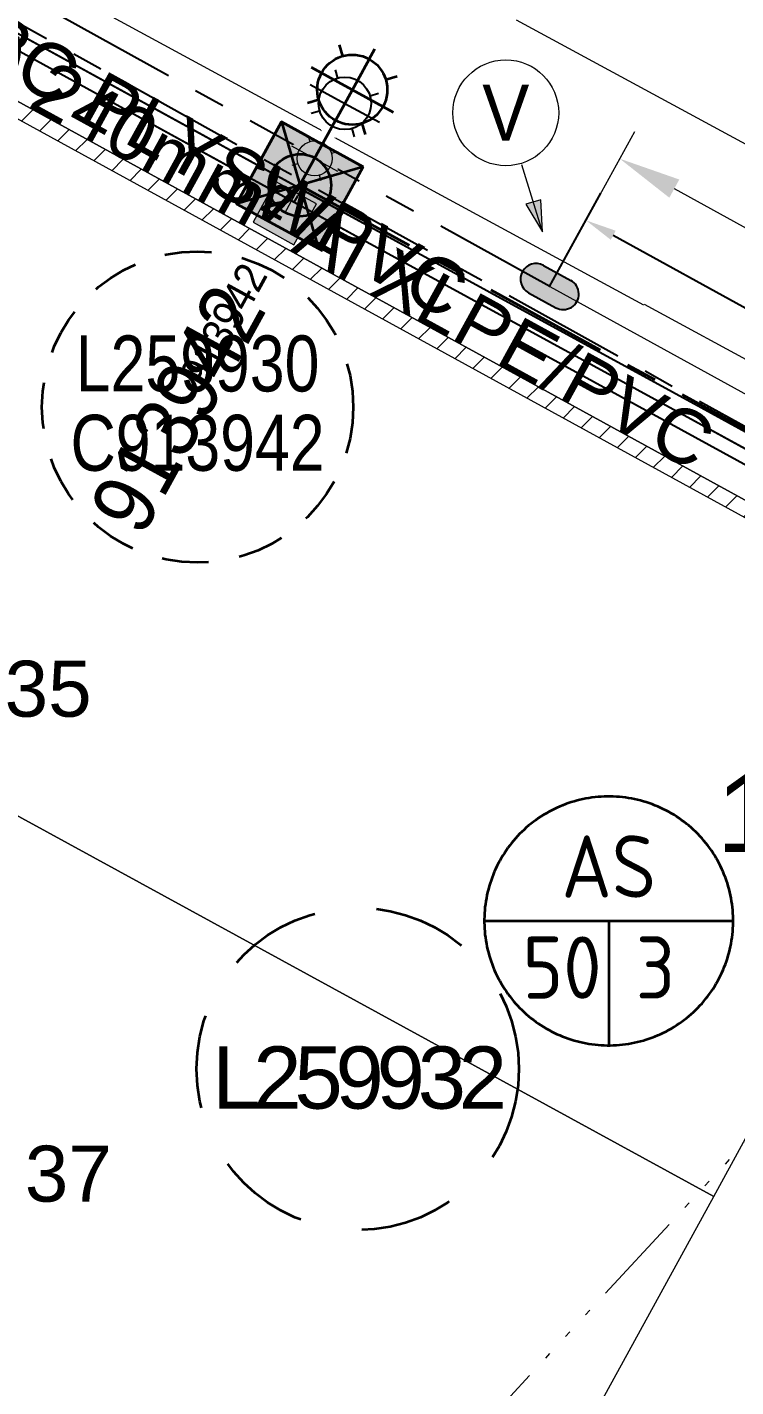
# Model space of a CAD drawing. Header units: metres. Extents: x 279683 to 1215799, y 6210454 to 24863887.
# Drawn here: x 280059.71 to 280082.48, y 6217038.6 to 6217082.29 of the extents above; entities that cross this region are included whole.
import ezdxf
from ezdxf.enums import TextEntityAlignment as Align

# ---------------------------------------------------------------- set-up
doc = ezdxf.new("R2010")
doc.units = ezdxf.units.M
for name, pattern in [('Cable Exist UG', [7, 4, -1, 1, -1]), ('Dash', [5, 3, -2]), ('PHANTOMX2', [6.6, 3, -0.75, 0.2, -0.75, 0.2, -0.75, 0.2, -0.75])]:
    doc.linetypes.add(name, pattern=pattern)
doc.layers.get('0').update_dxf_attribs({"color": 6})
for name, color, linetype, lineweight in [('_User Dimensions', 140, 'Continuous', 13), ('_User Miscellaneous1', 11, 'Continuous', 13), ('_User Miscellaneous5', 121, 'Continuous', 13), ('_User Miscellaneous6', 13, 'Continuous', 13), ('_User Miscellaneous7', 3, 'Continuous', 13), ('_User_HV_Exist', 1, 'Continuous', 25), ('_User_LV_Exist', 5, 'Continuous', 25), ('_User_SL_Exist', 4, 'Continuous', 35), ('Cadastre Land Parcels_SP_EXT', 118, 'Continuous', 15), ('Services_SP_EXT', 42, 'PHANTOMX2', 20)]:
    doc.layers.add(name, color=color, linetype=linetype, lineweight=lineweight)
for name, color, linetype in [('Duct_SP_EXT', 30, 'Continuous'), ('Equip_SP_SL_EXT', 7, 'Continuous'), ('Notes', 7, 'Continuous'), ('SupportsUG_SP_SL_EXT', 7, 'Continuous'), ('Trench_SP_NEW', 2, 'Continuous'), ('UG_Details_SP_MISC', 7, 'Continuous')]:
    doc.layers.add(name, color=color, linetype=linetype)
doc.styles.add('COLUMN_LABEL', font='arial.ttf', dxfattribs={"height": 2})
doc.styles.add('IESYMBOL1', font='isocp.shx')
doc.styles.add('POLE_LABEL', font='arial.ttf', dxfattribs={"height": 2})
doc.styles.add('SL_LABEL', font='arial.ttf', dxfattribs={"height": 2})
doc.styles.get("Standard").update_dxf_attribs({"font": 'arial.ttf'})
doc.linetypes.add('Cable New UG', pattern='A,5.5,-0.01,["X",Standard,S=1.8,R=0,X=0,Y=-0.94],-1.7', length=7.21)
doc.linetypes.add('IE Trench HV', pattern='A,4,-0.4,["/",Standard,S=2,R=0,X=0.25,Y=-1],-1.6', length=6)
doc.dimstyles.get("Standard").update_dxf_attribs({"dimtxt": 2, "dimasz": 3, "dimexe": 1, "dimexo": 3, "dimgap": 0.5, "dimtad": 0, "dimlfac": -1, "dimzin": 12, "dimdsep": 46, "dimtxsty": 'Standard', "dimcen": 1, "dimclrd": 256, "dimclre": 256, "dimclrt": 256, "dimadec": 0, "dimazin": 3, "dimtfac": 1, "dimtmove": 0, "dimatfit": 3, "dimfxl": 1, "dimfxlon": 1, "dimtolj": 1, "dimtzin": 0, "dimlwd": -1, "dimlwe": -1, "dimarcsym": 0})
pattern_1 = [(45, (0, 0), (-0.449012806053, 0.449012806053), [])]

# ---------------------------------------------------------------- blocks, each defined once
blk = doc.blocks.new('*U300')
blk.add_hatch(color=256).paths.add_polyline_path([(2.036, 0.594), (-0.594, 2.036), (-2.036, -0.594), (0.594, -2.036)])
blk.add_lwpolyline([(-0.594, 2.036), (-2.036, -0.594), (0.594, -2.036), (2.036, 0.594)], close=True)
at = {"flags": 1}
blk.add_attdef('Z', (-1.813, 2.351), '', height=0.2, rotation=180, dxfattribs=at)
at = {"flags": 9}
for tag, p in [('SUBURB', (-1.813, 1.8)), ('NOTES', (-1.813, 2)), ('STREETNAME', (-1.813, 1.6)), ('LOCATION', (-1.813, 1.4)), ('LEGEND', (-1.813, 1.2)), ('USAGE', (-1.813, 1)), ('STATE', (-1.813, 0.8)), ('COLUMN_TYPE', (-1.813, 0.4)), ('OWNED_BY', (-1.813, 0.6))]:
    blk.add_attdef(tag, text='', height=0.2, rotation=180, dxfattribs=at).set_placement(p, align=Align.MIDDLE_LEFT)
for tag, style, p in [('STRUCTURE_PLANT_NUMBER', 'POLE_LABEL', (-1.813, -0.031)), ('STREET_CODE', 'COLUMN_LABEL', (-1.813, 0.2))]:
    blk.add_attdef(tag, text='', height=0.2, rotation=180, dxfattribs=dict(at, style=style)).set_placement(p, align=Align.MIDDLE_LEFT)
at = {"style": 'COLUMN_LABEL', "width": 0.9, "flags": 8}
blk.add_attdef('ASSET_NUM', text='', height=2, rotation=270, dxfattribs=at).set_placement((2, -4), align=Align.MIDDLE_LEFT)
blk = doc.blocks.new('*U301')
at = {"width": 0.9}
blk.add_attdef('LNUMBER', text='', height=1, rotation=151.27207, dxfattribs=at).set_placement((-5.658, 4.241), align=Align.MIDDLE_LEFT)
at = {"flags": 9}
for tag, p in [('LRATECODE', (-7.4, 0)), ('LOUTREACHVOCAB', (-7.2, 0)), ('LOUTREACH', (-7, 0)), ('LANTNUMBER', (-6.6, 0)), ('LNEW', (-6.4, 0)), ('LMASTVOCAB', (-6.2, 0)), ('LMAST', (-6, 0)), ('LLAMPVOCAB', (-5.8, 0)), ('LLAMP', (-5.6, 0)), ('LEXIST', (-5.4, 0)), ('LCHARGE3PERCENT', (-5.2, 0)), ('LCHARGE3', (-5, 0)), ('LCHARGE2PERCENT', (-4.8, 0)), ('LCHARGE2', (-4.6, 0)), ('LCHARGE1PERCENT', (-4.4, 0)), ('LCHARGE1', (-4.2, 0)), ('LCATEGORY', (-4, 0)), ('LBRACKETVOCAB', (-3.8, 0)), ('LBRACKET', (-3.6, 0)), ('LKINGHEIGHT', (-3.4, 0)), ('CREPLACE', (-3.2, 0)), ('CREMOVE', (-3, 0)), ('CNUMBER', (-2.8, 0)), ('CNEW', (-2.6, 0)), ('CEXIST', (-2.4, 0)), ('USAGE', (-2.2, 0)), ('STATE', (-2, 0)), ('OWNED_BY', (-1.8, 0)), ('ORIENTATION', (-1.6, 0)), ('OPERATING_VOLTAGE', (-1.4, 0)), ('NO_PHASES', (-1.2, 0)), ('LANTERN_TYPE', (-1, 0)), ('LANTERN_PURPOSE', (-0.8, 0)), ('CONTROL_TYPE', (-0.6, 0)), ('CONSTRUCTED_VOLTAGE', (-0.4, 0))]:
    blk.add_attdef(tag, text='', height=0.001, rotation=270, dxfattribs=at).set_placement(p, align=Align.MIDDLE_LEFT)
at = {"style": 'SL_LABEL', "flags": 9}
blk.add_attdef('STREET_CODE', text='', height=0.001, rotation=270, dxfattribs=at).set_placement((0.001, 0), align=Align.MIDDLE_LEFT)
at = {"flags": 1}
blk.add_attdef('Z', (0, 0), '', height=0.001, rotation=270, dxfattribs=at)
at = {"flags": 9}
for tag, p in [('LREMOVE', (0, -7.6)), ('LREPLACE', (0, -7.8)), ('LTYPE', (0, -8)), ('LTYPEVOCAB', (0, -8.2)), ('LEGEND', (0, -8.4)), ('SUBURB', (0, -8.6)), ('STREETNAME', (0, -8.8)), ('LOCATION', (0, -9)), ('NOTES', (0, -9.2)), ('MAINTAINED_BY', (0, -9.863))]:
    blk.add_attdef(tag, text='', height=0.001, dxfattribs=at).set_placement(p, align=Align.MIDDLE_LEFT)
blk.add_attdef('OPERATED_BY', (0, -9.607), '', height=0.001, dxfattribs=at)
blk.add_wipeout([(-4.987, 2.734), (-3.928, 3.363), (-2.697, 3.402), (-2.068, 2.343), (-2.028, 1.112), (-3.087, 0.483), (-4.319, 0.443), (-4.948, 1.502)])
for p, q in [((-3.928, 3.363), (-3.823, 3.003)), ((-3.508, 1.923), (-2.697, 3.402)), ((-3.508, 1.923), (-4.987, 2.734)), ((-2.068, 2.343), (-2.428, 2.238)), ((-4.319, 0.443), (-3.508, 1.923)), ((0, 0), (-3.508, 1.923)), ((-4.948, 1.502), (-4.588, 1.607)), ((-3.087, 0.483), (-3.192, 0.843))]:
    blk.add_line(p, q)
blk.add_circle((-3.508, 1.923), 1.125)
blk = doc.blocks.new('STJ')
h = blk.add_hatch(color=256)
h.dxf.hatch_style = 1
h.paths.add_polyline_path([(0.5, 0.5), (-0.5, 0.5, 1), (-0.5, -0.5), (0.5, -0.5, 1)])
for p, q in [((-0.5, 0.5), (0.5, 0.5)), ((-0.5, -0.5), (0.5, -0.5))]:
    blk.add_line(p, q)
blk.add_circle((0, 0), 0.0001)
for centre, start, end in [((-0.5, 0), 90, 270), ((0.5, 0), 270, 90), ((-0.5, 0), 359.9885, 0.0115), ((0.5, 0), 179.9885, 180.0115)]:
    blk.add_arc(centre, 0.5, start, end)
blk = doc.blocks.new('*D298')
at = {"layer": '_User Dimensions', "transparency": 16777216}
for p, q in [((280077.939, 6217076.588), (280079.23, 6217078.944)), ((280080.503, 6217077.105), (280082.934, 6217075.773)), ((280090.149, 6217071.818), (280087.719, 6217073.151)), ((280091.093, 6217069.379), (280092.384, 6217071.734))]:
    blk.add_line(p, q, dxfattribs=at)
at = {"layer": '_User Dimensions', "lineweight": 0, "transparency": 16777216}
for points in [[(280080.664, 6217077.398), (280080.343, 6217076.813), (280078.75, 6217078.067)], [(280090.31, 6217072.11), (280089.989, 6217071.526), (280091.903, 6217070.857)]]:
    blk.add_solid(points, dxfattribs=at)
at = {"layer": '_User Dimensions', "transparency": 16777216, "insert": (280085.326, 6217074.462), "char_height": 1.8, "attachment_point": 5, "rotation": 331.2721}
blk.add_mtext('\\A1;15m', dxfattribs=at)
blk = doc.blocks.new('*U307')
at = {"width": 0.9}
blk.add_attdef('LNUMBER', text='', height=1, rotation=151.27207, dxfattribs=at).set_placement((-3.87, 3.262), align=Align.MIDDLE_LEFT)
at = {"flags": 9}
for tag, p in [('LRATECODE', (-7.4, 0)), ('LOUTREACHVOCAB', (-7.2, 0)), ('LOUTREACH', (-7, 0)), ('LANTNUMBER', (-6.6, 0)), ('LNEW', (-6.4, 0)), ('LMASTVOCAB', (-6.2, 0)), ('LMAST', (-6, 0)), ('LLAMPVOCAB', (-5.8, 0)), ('LLAMP', (-5.6, 0)), ('LEXIST', (-5.4, 0)), ('LCHARGE3PERCENT', (-5.2, 0)), ('LCHARGE3', (-5, 0)), ('LCHARGE2PERCENT', (-4.8, 0)), ('LCHARGE2', (-4.6, 0)), ('LCHARGE1PERCENT', (-4.4, 0)), ('LCHARGE1', (-4.2, 0)), ('LCATEGORY', (-4, 0)), ('LBRACKETVOCAB', (-3.8, 0))]:
    blk.add_attdef(tag, text='', height=0.001, rotation=270, dxfattribs=at).set_placement(p, align=Align.MIDDLE_LEFT)
for tag, p in [('LREMOVE', (0, -7.6)), ('LREPLACE', (0, -7.8)), ('LTYPE', (0, -8)), ('LTYPEVOCAB', (0, -8.2)), ('LEGEND', (0, -8.4)), ('SUBURB', (0, -8.6)), ('STREETNAME', (0, -8.8)), ('LOCATION', (0, -9)), ('NOTES', (0, -9.2)), ('MAINTAINED_BY', (0, -9.863))]:
    blk.add_attdef(tag, text='', height=0.001, dxfattribs=at).set_placement(p, align=Align.MIDDLE_LEFT)
blk.add_attdef('OPERATED_BY', (0, -9.607), '', height=0.001, dxfattribs=at)
blk.add_wipeout([(-3.2, 1.754), (-2.14, 2.383), (-0.909, 2.423), (-0.28, 1.363), (-0.24, 0.132), (-1.3, -0.497), (-2.531, -0.537), (-3.16, 0.523)])
for p, q in [((-1.72, 0.943), (-3.2, 1.754)), ((-2.14, 2.383), (-2.035, 2.023)), ((-1.72, 0.943), (-0.909, 2.423)), ((-2.531, -0.537), (-1.72, 0.943)), ((1.788, -0.98), (-1.72, 0.943)), ((-0.28, 1.363), (-0.64, 1.258)), ((-3.16, 0.523), (-2.8, 0.628)), ((-1.3, -0.497), (-1.405, -0.137))]:
    blk.add_line(p, q)
blk.add_circle((-1.72, 0.943), 1.125)
for tag, p in [('LBRACKET', (-3.6, 0)), ('LKINGHEIGHT', (-3.4, 0)), ('CREPLACE', (-3.2, 0)), ('CREMOVE', (-3, 0)), ('CNUMBER', (-2.8, 0)), ('CNEW', (-2.6, 0)), ('CEXIST', (-2.4, 0)), ('USAGE', (-2.2, 0)), ('STATE', (-2, 0)), ('OWNED_BY', (-1.8, 0)), ('ORIENTATION', (-1.6, 0)), ('OPERATING_VOLTAGE', (-1.4, 0)), ('NO_PHASES', (-1.2, 0)), ('LANTERN_TYPE', (-1, 0)), ('LANTERN_PURPOSE', (-0.8, 0)), ('CONTROL_TYPE', (-0.6, 0)), ('CONSTRUCTED_VOLTAGE', (-0.4, 0))]:
    blk.add_attdef(tag, text='', height=0.001, rotation=270, dxfattribs=at).set_placement(p, align=Align.MIDDLE_LEFT)
at = {"style": 'SL_LABEL', "flags": 9}
blk.add_attdef('STREET_CODE', text='', height=0.001, rotation=270, dxfattribs=at).set_placement((0.001, 0), align=Align.MIDDLE_LEFT)
at = {"flags": 1}
blk.add_attdef('Z', (0, 0), '', height=0.001, rotation=270, dxfattribs=at)
blk = doc.blocks.new('*D308')
at = {"layer": 'Notes', "transparency": 16777216}
for p, q in [((280076.497, 6217073.958), (280078.144, 6217076.963)), ((280078.541, 6217075.606), (280083.138, 6217073.086)), ((280089.941, 6217069.358), (280086.099, 6217071.464)), ((280089.651, 6217066.749), (280091.299, 6217069.754))]:
    blk.add_line(p, q, dxfattribs=at)
at = {"layer": 'Notes', "lineweight": 0, "transparency": 16777216}
for points in [[(280078.621, 6217075.752), (280078.461, 6217075.46), (280077.664, 6217076.086)], [(280090.021, 6217069.504), (280089.861, 6217069.212), (280090.818, 6217068.877)]]:
    blk.add_solid(points, dxfattribs=at)
at = {"layer": 'Notes', "transparency": 16777216, "insert": (280084.618, 6217072.275), "char_height": 0.96, "attachment_point": 5, "rotation": 331.2749}
blk.add_mtext('\\A1;15m', dxfattribs=at)
blk = doc.blocks.new('SLCP_ZELL_NEW')
at = {"flags": 128}
blk.add_lwpolyline([(-0.049, 4), (-0.147, 3.997), (-0.245, 3.992), (-0.343, 3.985), (-0.441, 3.976), (-0.538, 3.964), (-0.635, 3.949), (-0.732, 3.932), (-0.828, 3.913), (-0.924, 3.892), (-1.019, 3.868), (-1.114, 3.842), (-1.208, 3.813), (-1.301, 3.782), (-1.394, 3.749), (-1.485, 3.714), (-1.576, 3.676), (-1.666, 3.637), (-1.754, 3.595), (-1.842, 3.551), (-1.929, 3.504), (-2.014, 3.456), (-2.098, 3.405), (-2.181, 3.353), (-2.263, 3.298), (-2.343, 3.242), (-2.422, 3.183), (-2.499, 3.123), (-2.575, 3.061), (-2.65, 2.997), (-2.722, 2.931), (-2.794, 2.863), (-2.863, 2.794), (-2.931, 2.722), (-2.997, 2.65), (-3.061, 2.575), (-3.123, 2.499), (-3.183, 2.422), (-3.242, 2.343), (-3.298, 2.263), (-3.353, 2.181), (-3.405, 2.098), (-3.456, 2.014), (-3.504, 1.929), (-3.551, 1.842), (-3.595, 1.754), (-3.637, 1.666), (-3.676, 1.576), (-3.714, 1.485), (-3.749, 1.394), (-3.782, 1.301), (-3.813, 1.208), (-3.842, 1.114), (-3.868, 1.019), (-3.892, 0.924), (-3.913, 0.828), (-3.932, 0.732), (-3.949, 0.635), (-3.964, 0.538), (-3.976, 0.441), (-3.985, 0.343), (-3.992, 0.245), (-3.997, 0.147), (-4, 0.049), (-4, -0.049), (-3.997, -0.147), (-3.992, -0.245), (-3.985, -0.343), (-3.976, -0.441), (-3.964, -0.538), (-3.949, -0.635), (-3.932, -0.732), (-3.913, -0.828), (-3.892, -0.924), (-3.868, -1.019), (-3.842, -1.114), (-3.813, -1.208), (-3.782, -1.301), (-3.749, -1.394), (-3.714, -1.485), (-3.676, -1.576), (-3.637, -1.666), (-3.595, -1.754), (-3.551, -1.842), (-3.504, -1.929), (-3.456, -2.014), (-3.405, -2.098), (-3.353, -2.181), (-3.298, -2.263), (-3.242, -2.343), (-3.183, -2.422), (-3.123, -2.499), (-3.061, -2.575), (-2.997, -2.65), (-2.931, -2.722), (-2.863, -2.794), (-2.794, -2.863), (-2.722, -2.931), (-2.65, -2.997), (-2.575, -3.061), (-2.499, -3.123), (-2.422, -3.183), (-2.343, -3.242), (-2.263, -3.298), (-2.181, -3.353), (-2.098, -3.405), (-2.014, -3.456), (-1.929, -3.504), (-1.842, -3.551), (-1.754, -3.595), (-1.666, -3.637), (-1.576, -3.676), (-1.485, -3.714), (-1.394, -3.749), (-1.301, -3.782), (-1.208, -3.813), (-1.114, -3.842), (-1.019, -3.868), (-0.924, -3.892), (-0.828, -3.913), (-0.732, -3.932), (-0.635, -3.949), (-0.538, -3.964), (-0.441, -3.976), (-0.343, -3.985), (-0.245, -3.992), (-0.147, -3.997), (-0.049, -4), (0.049, -4), (0.147, -3.997), (0.245, -3.992), (0.343, -3.985), (0.441, -3.976), (0.538, -3.964), (0.635, -3.949), (0.732, -3.932), (0.828, -3.913), (0.924, -3.892), (1.019, -3.868), (1.114, -3.842), (1.208, -3.813), (1.301, -3.782), (1.394, -3.749), (1.485, -3.714), (1.576, -3.676), (1.666, -3.637), (1.754, -3.595), (1.842, -3.551), (1.929, -3.504), (2.014, -3.456), (2.098, -3.405), (2.181, -3.353), (2.263, -3.298), (2.343, -3.242), (2.422, -3.183), (2.499, -3.123), (2.575, -3.061), (2.65, -2.997), (2.722, -2.931), (2.794, -2.863), (2.863, -2.794), (2.931, -2.722), (2.997, -2.65), (3.061, -2.575), (3.123, -2.499), (3.183, -2.422), (3.242, -2.343), (3.298, -2.263), (3.353, -2.181), (3.405, -2.098), (3.456, -2.014), (3.504, -1.929), (3.551, -1.842), (3.595, -1.754), (3.637, -1.666), (3.676, -1.576), (3.714, -1.485), (3.749, -1.394), (3.782, -1.301), (3.813, -1.208), (3.842, -1.114), (3.868, -1.019), (3.892, -0.924), (3.913, -0.828), (3.932, -0.732), (3.949, -0.635), (3.964, -0.538), (3.976, -0.441), (3.985, -0.343), (3.992, -0.245), (3.997, -0.147), (4, -0.049), (4, 0.049), (3.997, 0.147), (3.992, 0.245), (3.985, 0.343), (3.976, 0.441), (3.964, 0.538), (3.949, 0.635), (3.932, 0.732), (3.913, 0.828), (3.892, 0.924), (3.868, 1.019), (3.842, 1.114), (3.813, 1.208), (3.782, 1.301), (3.749, 1.394), (3.714, 1.485), (3.676, 1.576), (3.637, 1.666), (3.595, 1.754), (3.551, 1.842), (3.504, 1.929), (3.456, 2.014), (3.405, 2.098), (3.353, 2.181), (3.298, 2.263), (3.242, 2.343), (3.183, 2.422), (3.123, 2.499), (3.061, 2.575), (2.997, 2.65), (2.931, 2.722), (2.863, 2.794), (2.794, 2.863), (2.722, 2.931), (2.65, 2.997), (2.575, 3.061), (2.499, 3.123), (2.422, 3.183), (2.343, 3.242), (2.263, 3.298), (2.181, 3.353), (2.098, 3.405), (2.014, 3.456), (1.929, 3.504), (1.842, 3.551), (1.754, 3.595), (1.666, 3.637), (1.576, 3.676), (1.485, 3.714), (1.394, 3.749), (1.301, 3.782), (1.208, 3.813), (1.114, 3.842), (1.019, 3.868), (0.924, 3.892), (0.828, 3.913), (0.732, 3.932), (0.635, 3.949), (0.538, 3.964), (0.441, 3.976), (0.343, 3.985), (0.245, 3.992), (0.147, 3.997), (0.049, 4)], close=True, dxfattribs=at)
at = {"flags": 8}
blk.add_attdef('ASSET_NUM', text='', height=2, dxfattribs=at).set_placement((0, 6), align=Align.MIDDLE_CENTER)
for tag, flags, p in [('CONSTRUCTED_VOLTAGE', 9, (0.25, -0.5)), ('CONTROL_TYPE', 9, (0.25, -0.7)), ('NO_PHASES', 9, (0.25, -0.9)), ('OPERATING_VOLTAGE', 9, (0.25, -1.1)), ('ORIENTATION', 9, (0.25, -1.3)), ('OWNED_BY', 9, (0.25, -1.5)), ('OPERATED_BY', 9, (0.25, -1.7)), ('USAGE', 9, (0.25, -2.1)), ('MAINTAINED_BY', 9, (0.25, -1.9)), ('STATE', 9, (0.25, -2.7)), ('LOCATION', 9, (0.25, -2.3)), ('NOTES', 9, (0.25, -2.5)), ('STREETNAME', 9, (0.25, -2.9)), ('SUBURB', 9, (0.25, -3.1)), ('AMP_RATING', 9, (0.25, -3.3)), ('Z', 1, (0.25, -3.5))]:
    blk.add_attdef(tag, text='', height=0.2, dxfattribs=dict(flags=flags)).set_placement(p, align=Align.MIDDLE_LEFT)
blk.add_wipeout([(-0.049, 4), (-0.147, 3.997), (-0.245, 3.992), (-0.343, 3.985), (-0.441, 3.976), (-0.538, 3.964), (-0.635, 3.949), (-0.732, 3.932), (-0.828, 3.913), (-0.924, 3.892), (-1.019, 3.868), (-1.114, 3.842), (-1.208, 3.813), (-1.301, 3.782), (-1.394, 3.749), (-1.485, 3.714), (-1.576, 3.676), (-1.666, 3.637), (-1.754, 3.595), (-1.842, 3.551), (-1.929, 3.504), (-2.014, 3.456), (-2.098, 3.405), (-2.181, 3.353), (-2.263, 3.298), (-2.343, 3.242), (-2.422, 3.183), (-2.499, 3.123), (-2.575, 3.061), (-2.65, 2.997), (-2.722, 2.931), (-2.794, 2.863), (-2.863, 2.794), (-2.931, 2.722), (-2.997, 2.65), (-3.061, 2.575), (-3.123, 2.499), (-3.183, 2.422), (-3.242, 2.343), (-3.298, 2.263), (-3.353, 2.181), (-3.405, 2.098), (-3.456, 2.014), (-3.504, 1.929), (-3.551, 1.842), (-3.595, 1.754), (-3.637, 1.666), (-3.676, 1.576), (-3.714, 1.485), (-3.749, 1.394), (-3.782, 1.301), (-3.813, 1.208), (-3.842, 1.114), (-3.868, 1.019), (-3.892, 0.924), (-3.913, 0.828), (-3.932, 0.732), (-3.949, 0.635), (-3.964, 0.538), (-3.976, 0.441), (-3.985, 0.343), (-3.992, 0.245), (-3.997, 0.147), (-4, 0.049), (-4, -0.049), (-3.997, -0.147), (-3.992, -0.245), (-3.985, -0.343), (-3.976, -0.441), (-3.964, -0.538), (-3.949, -0.635), (-3.932, -0.732), (-3.913, -0.828), (-3.892, -0.924), (-3.868, -1.019), (-3.842, -1.114), (-3.813, -1.208), (-3.782, -1.301), (-3.749, -1.394), (-3.714, -1.485), (-3.676, -1.576), (-3.637, -1.666), (-3.595, -1.754), (-3.551, -1.842), (-3.504, -1.929), (-3.456, -2.014), (-3.405, -2.098), (-3.353, -2.181), (-3.298, -2.263), (-3.242, -2.343), (-3.183, -2.422), (-3.123, -2.499), (-3.061, -2.575), (-2.997, -2.65), (-2.931, -2.722), (-2.863, -2.794), (-2.794, -2.863), (-2.722, -2.931), (-2.65, -2.997), (-2.575, -3.061), (-2.499, -3.123), (-2.422, -3.183), (-2.343, -3.242), (-2.263, -3.298), (-2.181, -3.353), (-2.098, -3.405), (-2.014, -3.456), (-1.929, -3.504), (-1.842, -3.551), (-1.754, -3.595), (-1.666, -3.637), (-1.576, -3.676), (-1.485, -3.714), (-1.394, -3.749), (-1.301, -3.782), (-1.208, -3.813), (-1.114, -3.842), (-1.019, -3.868), (-0.924, -3.892), (-0.828, -3.913), (-0.732, -3.932), (-0.635, -3.949), (-0.538, -3.964), (-0.441, -3.976), (-0.343, -3.985), (-0.245, -3.992), (-0.147, -3.997), (-0.049, -4), (0.049, -4), (0.147, -3.997), (0.245, -3.992), (0.343, -3.985), (0.441, -3.976), (0.538, -3.964), (0.635, -3.949), (0.732, -3.932), (0.828, -3.913), (0.924, -3.892), (1.019, -3.868), (1.114, -3.842), (1.208, -3.813), (1.301, -3.782), (1.394, -3.749), (1.485, -3.714), (1.576, -3.676), (1.666, -3.637), (1.754, -3.595), (1.842, -3.551), (1.929, -3.504), (2.014, -3.456), (2.098, -3.405), (2.181, -3.353), (2.263, -3.298), (2.343, -3.242), (2.422, -3.183), (2.499, -3.123), (2.575, -3.061), (2.65, -2.997), (2.722, -2.931), (2.794, -2.863), (2.863, -2.794), (2.931, -2.722), (2.997, -2.65), (3.061, -2.575), (3.123, -2.499), (3.183, -2.422), (3.242, -2.343), (3.298, -2.263), (3.353, -2.181), (3.405, -2.098), (3.456, -2.014), (3.504, -1.929), (3.551, -1.842), (3.595, -1.754), (3.637, -1.666), (3.676, -1.576), (3.714, -1.485), (3.749, -1.394), (3.782, -1.301), (3.813, -1.208), (3.842, -1.114), (3.868, -1.019), (3.892, -0.924), (3.913, -0.828), (3.932, -0.732), (3.949, -0.635), (3.964, -0.538), (3.976, -0.441), (3.985, -0.343), (3.992, -0.245), (3.997, -0.147), (4, -0.049), (4, 0.049), (3.997, 0.147), (3.992, 0.245), (3.985, 0.343), (3.976, 0.441), (3.964, 0.538), (3.949, 0.635), (3.932, 0.732), (3.913, 0.828), (3.892, 0.924), (3.868, 1.019), (3.842, 1.114), (3.813, 1.208), (3.782, 1.301), (3.749, 1.394), (3.714, 1.485), (3.676, 1.576), (3.637, 1.666), (3.595, 1.754), (3.551, 1.842), (3.504, 1.929), (3.456, 2.014), (3.405, 2.098), (3.353, 2.181), (3.298, 2.263), (3.242, 2.343), (3.183, 2.422), (3.123, 2.499), (3.061, 2.575), (2.997, 2.65), (2.931, 2.722), (2.863, 2.794), (2.794, 2.863), (2.722, 2.931), (2.65, 2.997), (2.575, 3.061), (2.499, 3.123), (2.422, 3.183), (2.343, 3.242), (2.263, 3.298), (2.181, 3.353), (2.098, 3.405), (2.014, 3.456), (1.929, 3.504), (1.842, 3.551), (1.754, 3.595), (1.666, 3.637), (1.576, 3.676), (1.485, 3.714), (1.394, 3.749), (1.301, 3.782), (1.208, 3.813), (1.114, 3.842), (1.019, 3.868), (0.924, 3.892), (0.828, 3.913), (0.732, 3.932), (0.635, 3.949), (0.538, 3.964), (0.441, 3.976), (0.343, 3.985), (0.245, 3.992), (0.147, 3.997), (0.049, 4)])
for p, q in [((-4, 0), (4, 0)), ((0, 0), (0, -4))]:
    blk.add_line(p, q)
at = {"flags": 128}
blk.add_lwpolyline([(-0.049, 4), (-0.147, 3.997), (-0.245, 3.992), (-0.343, 3.985), (-0.441, 3.976), (-0.538, 3.964), (-0.635, 3.949), (-0.732, 3.932), (-0.828, 3.913), (-0.924, 3.892), (-1.019, 3.868), (-1.114, 3.842), (-1.208, 3.813), (-1.301, 3.782), (-1.394, 3.749), (-1.485, 3.714), (-1.576, 3.676), (-1.666, 3.637), (-1.754, 3.595), (-1.842, 3.551), (-1.929, 3.504), (-2.014, 3.456), (-2.098, 3.405), (-2.181, 3.353), (-2.263, 3.298), (-2.343, 3.242), (-2.422, 3.183), (-2.499, 3.123), (-2.575, 3.061), (-2.65, 2.997), (-2.722, 2.931), (-2.794, 2.863), (-2.863, 2.794), (-2.931, 2.722), (-2.997, 2.65), (-3.061, 2.575), (-3.123, 2.499), (-3.183, 2.422), (-3.242, 2.343), (-3.298, 2.263), (-3.353, 2.181), (-3.405, 2.098), (-3.456, 2.014), (-3.504, 1.929), (-3.551, 1.842), (-3.595, 1.754), (-3.637, 1.666), (-3.676, 1.576), (-3.714, 1.485), (-3.749, 1.394), (-3.782, 1.301), (-3.813, 1.208), (-3.842, 1.114), (-3.868, 1.019), (-3.892, 0.924), (-3.913, 0.828), (-3.932, 0.732), (-3.949, 0.635), (-3.964, 0.538), (-3.976, 0.441), (-3.985, 0.343), (-3.992, 0.245), (-3.997, 0.147), (-4, 0.049), (-4, -0.049), (-3.997, -0.147), (-3.992, -0.245), (-3.985, -0.343), (-3.976, -0.441), (-3.964, -0.538), (-3.949, -0.635), (-3.932, -0.732), (-3.913, -0.828), (-3.892, -0.924), (-3.868, -1.019), (-3.842, -1.114), (-3.813, -1.208), (-3.782, -1.301), (-3.749, -1.394), (-3.714, -1.485), (-3.676, -1.576), (-3.637, -1.666), (-3.595, -1.754), (-3.551, -1.842), (-3.504, -1.929), (-3.456, -2.014), (-3.405, -2.098), (-3.353, -2.181), (-3.298, -2.263), (-3.242, -2.343), (-3.183, -2.422), (-3.123, -2.499), (-3.061, -2.575), (-2.997, -2.65), (-2.931, -2.722), (-2.863, -2.794), (-2.794, -2.863), (-2.722, -2.931), (-2.65, -2.997), (-2.575, -3.061), (-2.499, -3.123), (-2.422, -3.183), (-2.343, -3.242), (-2.263, -3.298), (-2.181, -3.353), (-2.098, -3.405), (-2.014, -3.456), (-1.929, -3.504), (-1.842, -3.551), (-1.754, -3.595), (-1.666, -3.637), (-1.576, -3.676), (-1.485, -3.714), (-1.394, -3.749), (-1.301, -3.782), (-1.208, -3.813), (-1.114, -3.842), (-1.019, -3.868), (-0.924, -3.892), (-0.828, -3.913), (-0.732, -3.932), (-0.635, -3.949), (-0.538, -3.964), (-0.441, -3.976), (-0.343, -3.985), (-0.245, -3.992), (-0.147, -3.997), (-0.049, -4), (0.049, -4), (0.147, -3.997), (0.245, -3.992), (0.343, -3.985), (0.441, -3.976), (0.538, -3.964), (0.635, -3.949), (0.732, -3.932), (0.828, -3.913), (0.924, -3.892), (1.019, -3.868), (1.114, -3.842), (1.208, -3.813), (1.301, -3.782), (1.394, -3.749), (1.485, -3.714), (1.576, -3.676), (1.666, -3.637), (1.754, -3.595), (1.842, -3.551), (1.929, -3.504), (2.014, -3.456), (2.098, -3.405), (2.181, -3.353), (2.263, -3.298), (2.343, -3.242), (2.422, -3.183), (2.499, -3.123), (2.575, -3.061), (2.65, -2.997), (2.722, -2.931), (2.794, -2.863), (2.863, -2.794), (2.931, -2.722), (2.997, -2.65), (3.061, -2.575), (3.123, -2.499), (3.183, -2.422), (3.242, -2.343), (3.298, -2.263), (3.353, -2.181), (3.405, -2.098), (3.456, -2.014), (3.504, -1.929), (3.551, -1.842), (3.595, -1.754), (3.637, -1.666), (3.676, -1.576), (3.714, -1.485), (3.749, -1.394), (3.782, -1.301), (3.813, -1.208), (3.842, -1.114), (3.868, -1.019), (3.892, -0.924), (3.913, -0.828), (3.932, -0.732), (3.949, -0.635), (3.964, -0.538), (3.976, -0.441), (3.985, -0.343), (3.992, -0.245), (3.997, -0.147), (4, -0.049), (4, 0.049), (3.997, 0.147), (3.992, 0.245), (3.985, 0.343), (3.976, 0.441), (3.964, 0.538), (3.949, 0.635), (3.932, 0.732), (3.913, 0.828), (3.892, 0.924), (3.868, 1.019), (3.842, 1.114), (3.813, 1.208), (3.782, 1.301), (3.749, 1.394), (3.714, 1.485), (3.676, 1.576), (3.637, 1.666), (3.595, 1.754), (3.551, 1.842), (3.504, 1.929), (3.456, 2.014), (3.405, 2.098), (3.353, 2.181), (3.298, 2.263), (3.242, 2.343), (3.183, 2.422), (3.123, 2.499), (3.061, 2.575), (2.997, 2.65), (2.931, 2.722), (2.863, 2.794), (2.794, 2.863), (2.722, 2.931), (2.65, 2.997), (2.575, 3.061), (2.499, 3.123), (2.422, 3.183), (2.343, 3.242), (2.263, 3.298), (2.181, 3.353), (2.098, 3.405), (2.014, 3.456), (1.929, 3.504), (1.842, 3.551), (1.754, 3.595), (1.666, 3.637), (1.576, 3.676), (1.485, 3.714), (1.394, 3.749), (1.301, 3.782), (1.208, 3.813), (1.114, 3.842), (1.019, 3.868), (0.924, 3.892), (0.828, 3.913), (0.732, 3.932), (0.635, 3.949), (0.538, 3.964), (0.441, 3.976), (0.343, 3.985), (0.245, 3.992), (0.147, 3.997), (0.049, 4)], close=True, dxfattribs=at)
at = {"style": 'IESYMBOL1'}
for s, p in [('AS', (0, 1.75)), ('50', (-1.5, -1.5)), ('3', (1.5, -1.5))]:
    blk.add_text(s, height=2, dxfattribs=at).set_placement(p, align=Align.MIDDLE_CENTER)
blk = doc.blocks.new('*U320')
at = {"linetype": 'Continuous'}
h = blk.add_hatch(color=256, dxfattribs=at)
h.dxf.hatch_style = 1
h.paths.add_polyline_path([(19.976, -35.204), (21.486, -37.796), (24.079, -36.286), (22.568, -33.694)])
h = blk.add_hatch(color=256)
h.dxf.hatch_style = 1
h.paths.add_polyline_path([(19.976, -35.204), (24.079, -36.286), (21.486, -37.796)])
for p, q in [((21.486, -37.796), (22.568, -33.694)), ((19.976, -35.204), (24.079, -36.286)), ((22.027, -35.745), (19.975, -36.941)), ((18.437, -36.535), (18.248, -36.211)), ((19.386, -36.057), (19.29, -36.419)), ((17.553, -37.125), (17.915, -37.22)), ((20.454, -37.89), (20.091, -37.794)), ((18.031, -38.073), (17.707, -38.262)), ((18.621, -38.958), (18.716, -38.595)), ((19.758, -38.803), (19.569, -38.479))]:
    blk.add_line(p, q)
blk.add_line((18.031, -38.073), (19.975, -36.941), dxfattribs=at)
blk.add_lwpolyline([(19.976, -35.204), (21.486, -37.796), (24.079, -36.286), (22.568, -33.694)], close=True)
at = {"flags": 128}
blk.add_lwpolyline([(19.976, -35.204), (24.079, -36.286), (21.486, -37.796), (19.976, -35.204)], dxfattribs=at)
at = {"linetype": 'Continuous', "flags": 128}
blk.add_lwpolyline([(18.295, -36.292), (19.711, -38.722)], dxfattribs=at)
for centre, radius in [((22.027, -35.745), 1), ((19.003, -37.507), 1.125)]:
    blk.add_circle(centre, radius)
blk = doc.blocks.new('*U325')
at = {"linetype": 'Dash', "ltscale": 0.5}
blk.add_circle((0, 0), 5, dxfattribs=at)
at = {"width": 0.8}
blk.add_attdef('SNUMBER', text='', height=1.8, dxfattribs=at).set_placement((0, 0.5), align=Align.CENTER)
at = {"flags": 1}
blk.add_attdef('Z', (0, 0), '', height=0.2, dxfattribs=at)
at = {"width": 0.8}
blk.add_attdef('CNUMBER', text='', height=1.8, dxfattribs=at).set_placement((0, -0.25), align=Align.TOP_CENTER)
blk = doc.blocks.new('*U379')
h = blk.add_hatch(color=256)
h.dxf.hatch_style = 1
h.paths.add_polyline_path([(1.123, -2.793), (0.645, -2.94), (1.179, -3.822)])
at = {"flags": 128}
blk.add_lwpolyline([(1.123, -2.793), (0.645, -2.94), (1.179, -3.822), (1.123, -2.793)], dxfattribs=at)
blk.add_wipeout([(0, 1.75), (-0.021, 1.75), (-0.043, 1.749), (-0.064, 1.749), (-0.086, 1.748), (-0.107, 1.747), (-0.129, 1.745), (-0.15, 1.744), (-0.172, 1.742), (-0.193, 1.739), (-0.214, 1.737), (-0.236, 1.734), (-0.257, 1.731), (-0.278, 1.728), (-0.299, 1.724), (-0.32, 1.72), (-0.341, 1.716), (-0.362, 1.712), (-0.383, 1.707), (-0.404, 1.703), (-0.425, 1.698), (-0.446, 1.692), (-0.467, 1.687), (-0.487, 1.681), (-0.508, 1.675), (-0.529, 1.668), (-0.549, 1.662), (-0.569, 1.655), (-0.59, 1.648), (-0.61, 1.64), (-0.63, 1.633), (-0.65, 1.625), (-0.67, 1.617), (-0.689, 1.608), (-0.709, 1.6), (-0.729, 1.591), (-0.748, 1.582), (-0.768, 1.573), (-0.787, 1.563), (-0.806, 1.553), (-0.825, 1.543), (-0.844, 1.533), (-0.863, 1.523), (-0.881, 1.512), (-0.9, 1.501), (-0.918, 1.49), (-0.936, 1.478), (-0.954, 1.467), (-0.972, 1.455), (-0.99, 1.443), (-1.008, 1.431), (-1.025, 1.418), (-1.042, 1.406), (-1.06, 1.393), (-1.077, 1.38), (-1.094, 1.366), (-1.11, 1.353), (-1.127, 1.339), (-1.143, 1.325), (-1.159, 1.311), (-1.175, 1.297), (-1.191, 1.282), (-1.207, 1.267), (-1.222, 1.253), (-1.237, 1.237), (-1.253, 1.222), (-1.267, 1.207), (-1.282, 1.191), (-1.297, 1.175), (-1.311, 1.159), (-1.325, 1.143), (-1.339, 1.127), (-1.353, 1.11), (-1.366, 1.094), (-1.38, 1.077), (-1.393, 1.06), (-1.406, 1.042), (-1.418, 1.025), (-1.431, 1.008), (-1.443, 0.99), (-1.455, 0.972), (-1.467, 0.954), (-1.478, 0.936), (-1.49, 0.918), (-1.501, 0.9), (-1.512, 0.881), (-1.523, 0.863), (-1.533, 0.844), (-1.543, 0.825), (-1.553, 0.806), (-1.563, 0.787), (-1.573, 0.768), (-1.582, 0.748), (-1.591, 0.729), (-1.6, 0.709), (-1.608, 0.689), (-1.617, 0.67), (-1.625, 0.65), (-1.633, 0.63), (-1.64, 0.61), (-1.648, 0.59), (-1.655, 0.569), (-1.662, 0.549), (-1.668, 0.529), (-1.675, 0.508), (-1.681, 0.487), (-1.687, 0.467), (-1.692, 0.446), (-1.698, 0.425), (-1.703, 0.404), (-1.707, 0.383), (-1.712, 0.362), (-1.716, 0.341), (-1.72, 0.32), (-1.724, 0.299), (-1.728, 0.278), (-1.731, 0.257), (-1.734, 0.236), (-1.737, 0.214), (-1.739, 0.193), (-1.742, 0.172), (-1.744, 0.15), (-1.745, 0.129), (-1.747, 0.107), (-1.748, 0.086), (-1.749, 0.064), (-1.749, 0.043), (-1.75, 0.021), (-1.75, 0), (-1.75, -0.021), (-1.749, -0.043), (-1.749, -0.064), (-1.748, -0.086), (-1.747, -0.107), (-1.745, -0.129), (-1.744, -0.15), (-1.742, -0.172), (-1.739, -0.193), (-1.737, -0.214), (-1.734, -0.236), (-1.731, -0.257), (-1.728, -0.278), (-1.724, -0.299), (-1.72, -0.32), (-1.716, -0.341), (-1.712, -0.362), (-1.707, -0.383), (-1.703, -0.404), (-1.698, -0.425), (-1.692, -0.446), (-1.687, -0.467), (-1.681, -0.487), (-1.675, -0.508), (-1.668, -0.529), (-1.662, -0.549), (-1.655, -0.569), (-1.648, -0.59), (-1.64, -0.61), (-1.633, -0.63), (-1.625, -0.65), (-1.617, -0.67), (-1.608, -0.689), (-1.6, -0.709), (-1.591, -0.729), (-1.582, -0.748), (-1.573, -0.768), (-1.563, -0.787), (-1.553, -0.806), (-1.543, -0.825), (-1.533, -0.844), (-1.523, -0.863), (-1.512, -0.881), (-1.501, -0.9), (-1.49, -0.918), (-1.478, -0.936), (-1.467, -0.954), (-1.455, -0.972), (-1.443, -0.99), (-1.431, -1.008), (-1.418, -1.025), (-1.406, -1.042), (-1.393, -1.06), (-1.38, -1.077), (-1.366, -1.094), (-1.353, -1.11), (-1.339, -1.127), (-1.325, -1.143), (-1.311, -1.159), (-1.297, -1.175), (-1.282, -1.191), (-1.267, -1.207), (-1.253, -1.222), (-1.237, -1.237), (-1.222, -1.253), (-1.207, -1.267), (-1.191, -1.282), (-1.175, -1.297), (-1.159, -1.311), (-1.143, -1.325), (-1.127, -1.339), (-1.11, -1.353), (-1.094, -1.366), (-1.077, -1.38), (-1.06, -1.393), (-1.042, -1.406), (-1.025, -1.418), (-1.008, -1.431), (-0.99, -1.443), (-0.972, -1.455), (-0.954, -1.467), (-0.936, -1.478), (-0.918, -1.49), (-0.9, -1.501), (-0.881, -1.512), (-0.863, -1.523), (-0.844, -1.533), (-0.825, -1.543), (-0.806, -1.553), (-0.787, -1.563), (-0.768, -1.573), (-0.748, -1.582), (-0.729, -1.591), (-0.709, -1.6), (-0.689, -1.608), (-0.67, -1.617), (-0.65, -1.625), (-0.63, -1.633), (-0.61, -1.64), (-0.59, -1.648), (-0.569, -1.655), (-0.549, -1.662), (-0.529, -1.668), (-0.508, -1.675), (-0.487, -1.681), (-0.467, -1.687), (-0.446, -1.692), (-0.425, -1.698), (-0.404, -1.703), (-0.383, -1.707), (-0.362, -1.712), (-0.341, -1.716), (-0.32, -1.72), (-0.299, -1.724), (-0.278, -1.728), (-0.257, -1.731), (-0.236, -1.734), (-0.214, -1.737), (-0.193, -1.739), (-0.172, -1.742), (-0.15, -1.744), (-0.129, -1.745), (-0.107, -1.747), (-0.086, -1.748), (-0.064, -1.749), (-0.043, -1.749), (-0.021, -1.75), (0, -1.75), (0.021, -1.75), (0.043, -1.749), (0.064, -1.749), (0.086, -1.748), (0.107, -1.747), (0.129, -1.745), (0.15, -1.744), (0.172, -1.742), (0.193, -1.739), (0.214, -1.737), (0.236, -1.734), (0.257, -1.731), (0.278, -1.728), (0.299, -1.724), (0.32, -1.72), (0.341, -1.716), (0.362, -1.712), (0.383, -1.707), (0.404, -1.703), (0.425, -1.698), (0.446, -1.692), (0.467, -1.687), (0.487, -1.681), (0.508, -1.675), (0.529, -1.668), (0.549, -1.662), (0.569, -1.655), (0.59, -1.648), (0.61, -1.64), (0.63, -1.633), (0.65, -1.625), (0.67, -1.617), (0.689, -1.608), (0.709, -1.6), (0.729, -1.591), (0.748, -1.582), (0.768, -1.573), (0.787, -1.563), (0.806, -1.553), (0.825, -1.543), (0.844, -1.533), (0.863, -1.523), (0.881, -1.512), (0.9, -1.501), (0.918, -1.49), (0.936, -1.478), (0.954, -1.467), (0.972, -1.455), (0.99, -1.443), (1.008, -1.431), (1.025, -1.418), (1.042, -1.406), (1.06, -1.393), (1.077, -1.38), (1.094, -1.366), (1.11, -1.353), (1.127, -1.339), (1.143, -1.325), (1.159, -1.311), (1.175, -1.297), (1.191, -1.282), (1.207, -1.267), (1.222, -1.253), (1.237, -1.237), (1.253, -1.222), (1.267, -1.207), (1.282, -1.191), (1.297, -1.175), (1.311, -1.159), (1.325, -1.143), (1.339, -1.127), (1.353, -1.11), (1.366, -1.094), (1.38, -1.077), (1.393, -1.06), (1.406, -1.042), (1.418, -1.025), (1.431, -1.008), (1.443, -0.99), (1.455, -0.972), (1.467, -0.954), (1.478, -0.936), (1.49, -0.918), (1.501, -0.9), (1.512, -0.881), (1.523, -0.863), (1.533, -0.844), (1.543, -0.825), (1.553, -0.806), (1.563, -0.787), (1.573, -0.768), (1.582, -0.748), (1.591, -0.729), (1.6, -0.709), (1.608, -0.689), (1.617, -0.67), (1.625, -0.65), (1.633, -0.63), (1.64, -0.61), (1.648, -0.59), (1.655, -0.569), (1.662, -0.549), (1.668, -0.529), (1.675, -0.508), (1.681, -0.487), (1.687, -0.467), (1.692, -0.446), (1.698, -0.425), (1.703, -0.404), (1.707, -0.383), (1.712, -0.362), (1.716, -0.341), (1.72, -0.32), (1.724, -0.299), (1.728, -0.278), (1.731, -0.257), (1.734, -0.236), (1.737, -0.214), (1.739, -0.193), (1.742, -0.172), (1.744, -0.15), (1.745, -0.129), (1.747, -0.107), (1.748, -0.086), (1.749, -0.064), (1.749, -0.043), (1.75, -0.021), (1.75, 0), (1.75, 0.021), (1.749, 0.043), (1.749, 0.064), (1.748, 0.086), (1.747, 0.107), (1.745, 0.129), (1.744, 0.15), (1.742, 0.172), (1.739, 0.193), (1.737, 0.214), (1.734, 0.236), (1.731, 0.257), (1.728, 0.278), (1.724, 0.299), (1.72, 0.32), (1.716, 0.341), (1.712, 0.362), (1.707, 0.383), (1.703, 0.404), (1.698, 0.425), (1.692, 0.446), (1.687, 0.467), (1.681, 0.487), (1.675, 0.508), (1.668, 0.529), (1.662, 0.549), (1.655, 0.569), (1.648, 0.59), (1.64, 0.61), (1.633, 0.63), (1.625, 0.65), (1.617, 0.67), (1.608, 0.689), (1.6, 0.709), (1.591, 0.729), (1.582, 0.748), (1.573, 0.768), (1.563, 0.787), (1.553, 0.806), (1.543, 0.825), (1.533, 0.844), (1.523, 0.863), (1.512, 0.881), (1.501, 0.9), (1.49, 0.918), (1.478, 0.936), (1.467, 0.954), (1.455, 0.972), (1.443, 0.99), (1.431, 1.008), (1.418, 1.025), (1.406, 1.042), (1.393, 1.06), (1.38, 1.077), (1.366, 1.094), (1.353, 1.11), (1.339, 1.127), (1.325, 1.143), (1.311, 1.159), (1.297, 1.175), (1.282, 1.191), (1.267, 1.207), (1.253, 1.222), (1.237, 1.237), (1.222, 1.253), (1.207, 1.267), (1.191, 1.282), (1.175, 1.297), (1.159, 1.311), (1.143, 1.325), (1.127, 1.339), (1.11, 1.353), (1.094, 1.366), (1.077, 1.38), (1.06, 1.393), (1.042, 1.406), (1.025, 1.418), (1.008, 1.431), (0.99, 1.443), (0.972, 1.455), (0.954, 1.467), (0.936, 1.478), (0.918, 1.49), (0.9, 1.501), (0.881, 1.512), (0.863, 1.523), (0.844, 1.533), (0.825, 1.543), (0.806, 1.553), (0.787, 1.563), (0.768, 1.573), (0.748, 1.582), (0.729, 1.591), (0.709, 1.6), (0.689, 1.608), (0.67, 1.617), (0.65, 1.625), (0.63, 1.633), (0.61, 1.64), (0.59, 1.648), (0.569, 1.655), (0.549, 1.662), (0.529, 1.668), (0.508, 1.675), (0.487, 1.681), (0.467, 1.687), (0.446, 1.692), (0.425, 1.698), (0.404, 1.703), (0.383, 1.707), (0.362, 1.712), (0.341, 1.716), (0.32, 1.72), (0.299, 1.724), (0.278, 1.728), (0.257, 1.731), (0.236, 1.734), (0.214, 1.737), (0.193, 1.739), (0.172, 1.742), (0.15, 1.744), (0.129, 1.745), (0.107, 1.747), (0.086, 1.748), (0.064, 1.749), (0.043, 1.749), (0.021, 1.75)])
blk.add_line((1.179, -3.822), (0.516, -1.672))
blk.add_circle((0, 0), 1.7)
at = {"width": 0.9}
blk.add_attdef('CODE', text='', height=1.8, dxfattribs=at).set_placement((0, 0), align=Align.MIDDLE_CENTER)
at = {"flags": 1}
blk.add_attdef('Z', (0, 0), '', height=0.2, dxfattribs=at)

msp = doc.modelspace()

# ---------------------------------------------------------------- linework, layer by layer
at = {"layer": '_User Miscellaneous6', "lineweight": 13, "ltscale": 0.7, "transparency": 33554559}
for p, q in [((280044.1324, 6217092.5644), (280079.5161, 6217073.3652)), ((280089.2537, 6217075.0299), (280075.4316, 6217082.5207)), ((280079.531, 6217073.387), (280086.9886, 6217069.3465))]:
    msp.add_line(p, q, dxfattribs=at)
msp.add_arc((280250.7236, 6216927.5619), 198.2616, 144.107628, 151.736372, dxfattribs=at)
at = {"layer": '_User_HV_Exist', "linetype": 'Cable Exist UG'}
msp.add_lwpolyline([(280076.4997, 6217073.962), (280076.4997, 6217073.962), (280044.2376, 6217091.785)], dxfattribs=at)
at = {"layer": '_User_LV_Exist', "linetype": 'Cable Exist UG', "flags": 128}
msp.add_lwpolyline([(280094.0398, 6217058.8696), (280091.8004, 6217064.4385), (280054.0024, 6217085.4308)], dxfattribs=at)
at = {"layer": '_User_SL_Exist', "linetype": 'Dash'}
msp.add_circle((280070.3305, 6217048.8132), 5.178, dxfattribs=at)
at = {"layer": 'Cadastre Land Parcels_SP_EXT', "linetype": 'Continuous'}
for points in [[(280089.658, 6217059.151), (280088.209, 6217064.117), (280056.143, 6217081.693), (280046.46, 6217064.014), (280081.768, 6217044.7154), (280089.658, 6217059.151)], [(280081.768, 6217044.7154), (280046.46, 6217064.014), (280045.606, 6217062.451), (280036.82, 6217046.363), (280072.1049, 6217027.0755), (280081.768, 6217044.7154)]]:
    msp.add_lwpolyline(points, close=True, dxfattribs=at)
at = {"layer": 'Duct_SP_EXT'}
for p, q in [((280019.9565, 6217103.7379), (280068.519, 6217077.0891)), ((280019.7257, 6217103.317), (280068.2881, 6217076.6683)), ((280068.5186, 6217077.0893), (280068.4035, 6217076.8787)), ((280068.519, 6217077.0891), (280068.4035, 6217076.8787)), ((280068.5186, 6217077.0893), (280089.7471, 6217065.486)), ((280068.2881, 6217076.6683), (280068.4035, 6217076.8787)), ((280068.2884, 6217076.6681), (280068.4035, 6217076.8787)), ((280068.2884, 6217076.6681), (280089.5169, 6217065.0649))]:
    msp.add_line(p, q, dxfattribs=at)
at = {"layer": 'Services_SP_EXT'}
msp.add_lwpolyline([(280093.7762, 6217058.3463), (280074.0504, 6217037.0156)], dxfattribs=at)
at = {"layer": 'Trench_SP_NEW', "linetype": 'IE Trench HV', "flags": 128}
msp.add_lwpolyline([(280075.536, 6217072.2037), (280089.053, 6217064.7948), (280090.7338, 6217059.0342), (280090.5713, 6217058.7368), (280091.666, 6217058.2403)], dxfattribs=at)

# ---------------------------------------------------------------- block references
at = {"layer": '_User_HV_Exist', "rotation": 331.2720663125013}
msp.add_blockref('STJ', (280076.4973, 6217073.9575), dxfattribs=at)
at = {"layer": '_User_SL_Exist', "linetype": 'ByBlock', "lineweight": -2}
msp.add_blockref('*U325', (280065.1848, 6217070.0862), dxfattribs=at).add_auto_attribs({'SNUMBER': 'L259930', 'CNUMBER': 'C913942'})
at = {"layer": 'SupportsUG_SP_SL_EXT', "ltscale": 0.7}
ref = msp.add_blockref('*U300', (280068.4742, 6217077.2142), dxfattribs=dict(at, rotation=270))
ref.add_attrib('ASSET_NUM', '913942', dxfattribs={"layer": '0', "height": 2, "rotation": 241.27207, "style": 'COLUMN_LABEL', "text_generation_flag": 6, "width": 0.9}).set_placement((280066.5516, 6217073.7066), align=Align.MIDDLE_RIGHT)

# ---------------------------------------------------------------- texts
at = {"layer": '_User_HV_Exist', "lineweight": 0, "insert": (280079.7061, 6217030.5644), "char_height": 1.75, "attachment_point": 2, "rotation": 61.33351}
msp.add_mtext('\\A1;({\\A0;A}44) 7/4.50 AAC "Mercury"  ', dxfattribs=at)
at = {"layer": '_User_SL_Exist', "insert": (280070.2762, 6217048.5209), "char_height": 2, "attachment_point": 5}
msp.add_mtext('{\\T0.8;L259932}', dxfattribs=at)
at = {"layer": 'Cadastre Land Parcels_SP_EXT'}
for s, p in [('35', (280060.383, 6217061.0333)), ('37', (280061.0315, 6217045.4468))]:
    msp.add_text(s, height=1.8, dxfattribs=at).set_placement(p, align=Align.MIDDLE_CENTER)

# ---------------------------------------------------------------- dimensions: what is measured, and where the dimension line sits
at = {"layer": '_User Dimensions'}
dim = msp.add_aligned_dim(p1=(280076.4973, 6217073.9575), p2=(280089.651, 6217066.7478), distance=4.6859, text='15m', dimstyle='Standard', override={"dimtxt": 1.8, "dimasz": 2, "dimtoh": 1, "dimadec": 2, "dimfxlon": 0}, dxfattribs=at)
dim.commit()
dim.dimension.update_dxf_attribs({"geometry": '*D298', "text_midpoint": (280085.3264, 6217074.4618)})
at = {"layer": 'Notes'}
dim = msp.add_linear_dim(base=(280090.8179, 6217068.8773), p1=(280075.0554, 6217071.3268), p2=(280088.2094, 6217064.1177), angle=331.27493, text='15m', dimstyle='Standard', override={"dimtxt": 0.96, "dimasz": 1, "dimtoh": 1, "dimadec": 2, "dimfxlon": 0}, dxfattribs=at)
dim.commit()
dim.dimension.update_dxf_attribs({"geometry": '*D308', "text_midpoint": (280084.6185, 6217072.2749), "dimtype": 161})

# ---------------------------------------------------------------- next in the draw order: block references
at = {"layer": '_User_SL_Exist'}
ref = msp.add_blockref('SLCP_ZELL_NEW', (280078.3961, 6217053.5701), dxfattribs=at)
ref.add_attrib('ASSET_NUM', '1195', dxfattribs={"layer": '0', "height": 2.5}).set_placement((280081.8606, 6217057.0296), align=Align.MIDDLE_LEFT)
at = {"layer": 'Equip_SP_SL_EXT', "xscale": 0.75, "yscale": 0.75, "zscale": 0.75, "rotation": 270}
msp.add_blockref('*U301', (280068.4742, 6217077.2142), dxfattribs=at)

# ---------------------------------------------------------------- next in the draw order: hatches: boundary and pattern name
at = {"layer": '_User Miscellaneous6'}
h = msp.add_hatch(dxfattribs=at)
h.set_pattern_fill('ANSI31', color=256, scale=0.2)
h.set_pattern_definition(pattern_1)
h.paths.add_polyline_path([(280089.1781, 6217059.0109), (280087.7871, 6217063.7781), (280055.9026, 6217081.2546), (280056.143, 6217081.693), (280088.209, 6217064.117), (280089.658, 6217059.151)])

# ---------------------------------------------------------------- next in the draw order: linework, layer by layer
at = {"layer": '_User Miscellaneous6', "flags": 128}
msp.add_lwpolyline([(280089.1781, 6217059.0109), (280087.7871, 6217063.7781), (280055.9026, 6217081.2546), (280056.143, 6217081.693), (280088.209, 6217064.117), (280089.658, 6217059.151), (280089.1781, 6217059.0109)], close=True, dxfattribs=at)
at = {"layer": '_User_HV_Exist', "linetype": 'Cable New UG', "lineweight": 0, "flags": 128}
msp.add_lwpolyline([(280076.4997, 6217073.962), (280076.4997, 6217073.962), (280083.619, 6217070.054), (280085.0616, 6217072.6858), (280093.2726, 6217068.1838), (280096.1127, 6217058.4501), (280096.1229, 6217058.4151), (280112.1467, 6217051.1481), (280112.7165, 6217051.5632), (280128.9153, 6217050.5454), (280148.8612, 6217039.6235), (280152.6881, 6217047.8707), (280155.9228, 6217047.0641), (280158.0186, 6217046.5054), (280161.1126, 6217045.353), (280164.299, 6217043.7676), (280168.0424, 6217041.2779), (280170.814, 6217039.0174), (280173.8136, 6217036.3016), (280181.0178, 6217028.3295), (280185.5532, 6217021.8168), (280188.0628, 6217017.4379), (280189.4033, 6217014.7727), (280191.7151, 6217009.3985), (280192.5016, 6217007.2519), (280193.9681, 6217002.55), (280195.6509, 6216994.8731), (280196.1593, 6216991.1974), (280196.4282, 6216988.3044), (280196.6192, 6216983.8376), (280196.5157, 6216978.9016), (280196.2486, 6216975.4694), (280196.0043, 6216971.742), (280196.0043, 6216971.742), (280196.0043, 6216971.742), (280210.3511, 6216972.0639)], dxfattribs=at)

# ---------------------------------------------------------------- next in the draw order: block references
at = {"layer": '_User Miscellaneous5', "ltscale": 0.7}
ref = msp.add_blockref('*U300', (280067.9843, 6217076.3204), dxfattribs=dict(at, xscale=0.5, yscale=0.5, zscale=0.5, rotation=270))
ref.add_attrib('ASSET_NUM', '913942', dxfattribs={"layer": '0', "height": 1, "rotation": 241.27207, "style": 'COLUMN_LABEL', "text_generation_flag": 6, "width": 0.9}).set_placement((280067.023, 6217074.5666), align=Align.MIDDLE_RIGHT)

# ---------------------------------------------------------------- next in the draw order: block references
at = {"layer": '_User Miscellaneous5', "xscale": 0.5, "yscale": 0.5, "zscale": 0.5, "rotation": 270}
msp.add_blockref('*U307', (280068.4742, 6217077.2142), dxfattribs=at)

# ---------------------------------------------------------------- next in the draw order: hatches: boundary and pattern name
at = {"layer": '_User Miscellaneous7'}
h = msp.add_hatch(dxfattribs=at)
h.set_pattern_fill('ANSI31', color=256, scale=0.2)
h.set_pattern_definition(pattern_1)
h.paths.add_polyline_path([(280089.1781, 6217059.0109), (280087.7871, 6217063.7781), (280055.9026, 6217081.2546), (280056.143, 6217081.693), (280088.209, 6217064.117), (280089.658, 6217059.151)])

# ---------------------------------------------------------------- next in the draw order: linework, layer by layer
at = {"layer": '_User Miscellaneous7', "flags": 128}
msp.add_lwpolyline([(280089.1781, 6217059.0109), (280087.7871, 6217063.7781), (280055.9026, 6217081.2546), (280056.143, 6217081.693), (280088.209, 6217064.117), (280089.658, 6217059.151), (280089.1781, 6217059.0109)], close=True, dxfattribs=at)
at = {"layer": '_User_SL_Exist', "linetype": 'Cable Exist UG', "flags": 128}
msp.add_lwpolyline([(280068.4742, 6217077.2142), (280087.0409, 6217067.038), (280094.6784, 6217081.2292), (280096.8992, 6217080.0122), (280096.8992, 6217080.0122)], dxfattribs=at)

# ---------------------------------------------------------------- next in the draw order: block references
at = {"layer": '_User_SL_Exist', "rotation": 211.0707297136049}
msp.add_blockref('*U320', (280105.7892, 6217057.9656), dxfattribs=at)

# ---------------------------------------------------------------- next in the draw order: texts
at = {"layer": '_User_HV_Exist', "insert": (280059.6, 6217082.3615), "char_height": 1.75, "attachment_point": 1, "rotation": 331.08174}
msp.add_mtext('\\pi-16.275;(U16) 0.3"² Al 3C PLYSWPVC', dxfattribs=at)
at = {"layer": '_User_LV_Exist', "insert": (280054.814, 6217084.4274), "char_height": 2, "attachment_point": 1, "rotation": 331.2312}
msp.add_mtext('{\\H0.875x;(T84) 240mm² Al XLPE/PVC}', dxfattribs=at)

# ---------------------------------------------------------------- next in the draw order: block references
at = {"layer": '_User Miscellaneous1'}
msp.add_blockref('*U379', (280075.0883, 6217079.5417), dxfattribs=at).add_auto_attribs({'CODE': 'V'})

# ---------------------------------------------------------------- next in the draw order: linework, layer by layer
at = {"layer": 'UG_Details_SP_MISC', "lineweight": 0}
for p, q in [((280043.4589, 6217090.8556), (280089.5349, 6217065.5662)), ((280043.2279, 6217090.4348), (280089.304, 6217065.1455))]:
    msp.add_line(p, q, dxfattribs=at)

doc.saveas('drawing.dxf')
